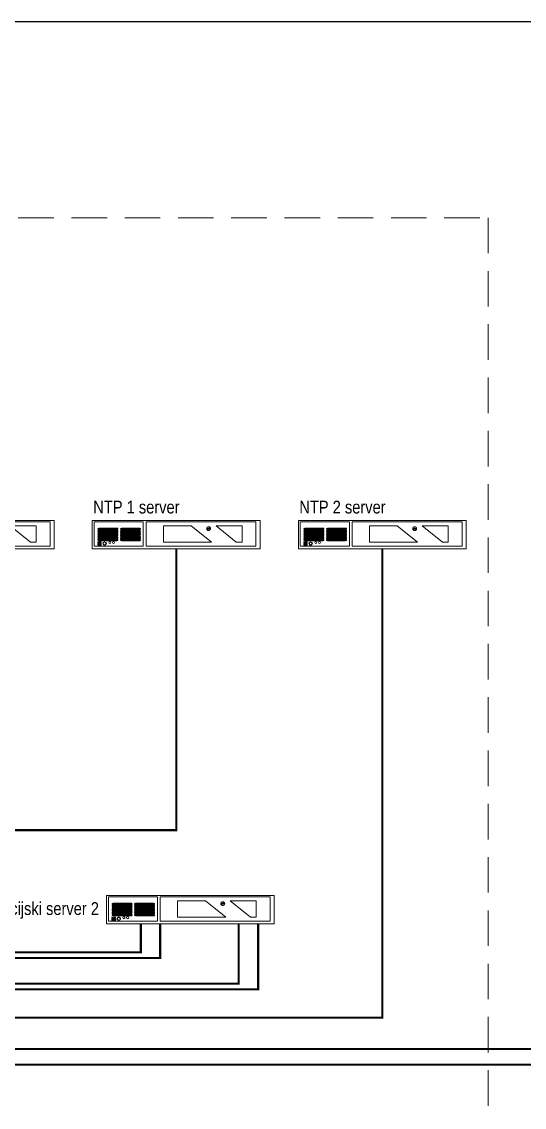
# Model space of a CAD drawing. Header units: inches. Extents: x 67248 to 85686, y -40174 to -31152.
# Drawn here: x 69741 to 70449, y -33457 to -31929 of the extents above; entities that cross this region are included whole.
import ezdxf

# ---------------------------------------------------------------- set-up
doc = ezdxf.new("R2010")
doc.units = ezdxf.units.IN
doc.header["$MEASUREMENT"] = 0
doc.linetypes.add('HIDDEN', pattern=[0.375, 0.25, -0.125])
doc.layers.add('! NO PLOT !', color=7, linetype='Continuous', true_color=0xff75dd, plot=False)
doc.layers.add('SI-General', color=7, linetype='Continuous', lineweight=5)
doc.layers.add('SI-TOPOLOGY-0.00', color=121, linetype='Continuous', lineweight=0)
doc.layers.add('SI-TOPOLOGY-Ethernet', color=7, linetype='Continuous', lineweight=13, true_color=0x3cf000)
doc.layers.add('SI-TOPOLOGY-FO-mm', color=7, linetype='Continuous', lineweight=13, true_color=0xff4d4d)
doc.styles.add('OPIS', font='ARIALN.TTF')

# ---------------------------------------------------------------- blocks, each defined once
blk = doc.blocks.new('Server')
at = {"linetype": 'Continuous'}
for p, q in [((-118.2, 0), (-118.2, 40)), ((-118.2, 40), (118.2, 40)), ((-115.5, 4), (-115.5, 38.1)), ((-115.5, 38.1), (-46.4, 38.1)), ((-46.4, 38.1), (-46.4, 4)), ((-42.5, 4), (-42.5, 38.1)), ((-42.5, 38.1), (112.3, 38.1)), ((-18, 32.5), (-18, 9.5)), ((21.1, 32.5), (-18, 32.5)), ((49.7, 9.5), (21.1, 32.5)), ((92.7, 32.5), (56, 32.5)), ((84.6, 9.5), (56, 32.5)), ((92.7, 9.5), (92.7, 32.5)), ((112.3, 38.1), (112.3, 4)), ((118.2, 40), (118.2, 0)), ((-108.9, 29.1), (-83.6, 29.1)), ((-108.9, 28), (-83.6, 28)), ((-83.6, 28), (-108.9, 28)), ((-108.9, 27), (-83.6, 27)), ((-108.9, 25.9), (-83.6, 25.9)), ((-83.6, 25.9), (-108.9, 25.9)), ((-108.9, 25), (-83.6, 25)), ((-108.9, 23.9), (-83.6, 23.9)), ((-83.6, 23.9), (-108.9, 23.9)), ((-108.9, 22.9), (-83.6, 22.9)), ((-108.9, 21.8), (-83.6, 21.8)), ((-83.6, 21.8), (-108.9, 21.8)), ((-108.9, 20.9), (-83.6, 20.9)), ((-108.9, 19.8), (-83.6, 19.8)), ((-83.6, 19.8), (-108.9, 19.8)), ((-108.9, 18.8), (-83.6, 18.8)), ((-108.9, 17.7), (-83.6, 17.7)), ((-83.6, 17.7), (-108.9, 17.7)), ((-108.9, 16.8), (-83.6, 16.8)), ((-108.9, 15.6), (-83.6, 15.6)), ((-83.6, 15.6), (-108.9, 15.6)), ((-77.1, 29.1), (-51.8, 29.1)), ((-77.1, 28), (-51.8, 28)), ((-51.8, 28), (-77.1, 28)), ((-77.1, 27), (-51.8, 27)), ((-77.1, 25.9), (-51.8, 25.9)), ((-51.8, 25.9), (-77.1, 25.9)), ((-77.1, 25), (-51.8, 25)), ((-77.1, 23.9), (-51.8, 23.9)), ((-51.8, 23.9), (-77.1, 23.9)), ((-77.1, 22.9), (-51.8, 22.9)), ((-77.1, 21.8), (-51.8, 21.8)), ((-51.8, 21.8), (-77.1, 21.8)), ((-77.1, 20.9), (-51.8, 20.9)), ((-77.1, 19.8), (-51.8, 19.8)), ((-51.8, 19.8), (-77.1, 19.8)), ((-77.1, 18.8), (-51.8, 18.8)), ((-77.1, 17.7), (-51.8, 17.7)), ((-51.8, 17.7), (-77.1, 17.7)), ((-77.1, 16.8), (-51.8, 16.8)), ((-77.1, 15.6), (-51.8, 15.6)), ((-51.8, 15.6), (-77.1, 15.6)), ((118.2, 0), (-118.2, 0)), ((-46.4, 4), (-115.5, 4)), ((-108.9, 14.7), (-83.6, 14.7)), ((-108.9, 13.6), (-83.6, 13.6)), ((-83.6, 13.6), (-108.9, 13.6)), ((-108.9, 12.6), (-83.6, 12.6)), ((-108.9, 11.5), (-83.6, 11.5)), ((-83.6, 11.5), (-108.9, 11.5)), ((-77.1, 14.7), (-51.8, 14.7)), ((-77.1, 13.6), (-51.8, 13.6)), ((-51.8, 13.6), (-77.1, 13.6)), ((-77.1, 12.6), (-51.8, 12.6)), ((-77.1, 11.5), (-51.8, 11.5)), ((-51.8, 11.5), (-77.1, 11.5)), ((112.3, 4), (-42.5, 4)), ((-18, 9.5), (49.7, 9.5)), ((84.6, 9.5), (92.7, 9.5))]:
    blk.add_line(p, q, dxfattribs=at)
for points in [[(43.6, 27.9), (43.6, 29.2), (47.6, 29.2), (47.6, 27.9)], [(-110.4, 9.8), (-105.6, 9.8), (-105.6, 7.9), (-110.4, 7.9)], [(-110.4, 7), (-105.6, 7), (-105.6, 5), (-110.4, 5)], [(-109.9, 9.3), (-106.1, 9.3), (-106.1, 8.9), (-109.9, 8.9)], [(-109.9, 6.4), (-106.1, 6.4), (-106.1, 6), (-109.9, 6)]]:
    blk.add_lwpolyline(points, close=True, dxfattribs=at)
for centre, radius in [((45.6, 28.5), 2.71), ((-100.9, 7.4), 2.52), ((-100.9, 7.4), 1.93), ((-93.6, 8.9), 1.49), ((-88.4, 8.9), 1.49)]:
    blk.add_circle(centre, radius, dxfattribs=at)
for centre, major_axis, start_param, end_param in [((-108.9, 28.5), (-1.46, 0), -1.570796, 1.570796), ((-108.9, 26.5), (-1.46, 0), -1.570796, 1.570796), ((-108.9, 24.4), (-1.46, 0), -1.570796, 1.570796), ((-108.9, 22.4), (1.46, 0), 1.570796, 4.712389), ((-108.9, 20.3), (-1.46, 0), -1.570796, 1.570796), ((-108.9, 18.3), (1.46, 0), 1.570796, 4.712389), ((-108.9, 16.2), (-1.46, 0), -1.570796, 1.570796), ((-83.6, 28.5), (-1.46, 0), 1.570796, 4.712389), ((-83.6, 26.5), (-1.46, 0), 1.570796, 4.712389), ((-83.6, 24.4), (-1.46, 0), 1.570796, 4.712389), ((-83.6, 22.4), (-1.46, 0), 1.570796, 4.712389), ((-83.6, 20.3), (1.46, 0), 4.712389, 7.853982), ((-83.6, 18.3), (-1.46, 0), 1.570796, 4.712389), ((-83.6, 16.2), (1.46, 0), 4.712389, 7.853982), ((-77.1, 28.5), (-1.46, 0), -1.570796, 1.570796), ((-77.1, 26.5), (-1.46, 0), -1.570796, 1.570796), ((-77.1, 24.4), (-1.46, 0), -1.570796, 1.570796), ((-77.1, 22.4), (1.46, 0), 1.570796, 4.712389), ((-77.1, 20.3), (-1.46, 0), -1.570796, 1.570796), ((-77.1, 18.3), (1.46, 0), 1.570796, 4.712389), ((-77.1, 16.2), (-1.46, 0), -1.570796, 1.570796), ((-51.8, 28.5), (-1.46, 0), 1.570796, 4.712389), ((-51.8, 26.5), (-1.46, 0), 1.570796, 4.712389), ((-51.8, 24.4), (-1.46, 0), 1.570796, 4.712389), ((-51.8, 22.4), (-1.46, 0), 1.570796, 4.712389), ((-51.8, 20.3), (1.46, 0), 4.712389, 7.853982), ((-51.8, 18.3), (-1.46, 0), 1.570796, 4.712389), ((-51.8, 16.2), (1.46, 0), 4.712389, 7.853982), ((-108.9, 14.1), (1.46, 0), 1.570796, 4.712389), ((-108.9, 12.1), (-1.46, 0), -1.570796, 1.570796), ((-83.6, 14.1), (-1.46, 0), 1.570796, 4.712389), ((-83.6, 12.1), (-1.46, 0), 1.570796, 4.712389), ((-77.1, 14.1), (1.46, 0), 1.570796, 4.712389), ((-77.1, 12.1), (-1.46, 0), -1.570796, 1.570796), ((-51.8, 14.1), (-1.46, 0), 1.570796, 4.712389), ((-51.8, 12.1), (-1.46, 0), 1.570796, 4.712389)]:
    blk.add_ellipse(centre, major_axis=major_axis, ratio=0.382015, start_param=start_param, end_param=end_param, dxfattribs=at)

msp = doc.modelspace()

# ---------------------------------------------------------------- linework, layer by layer
at = {"layer": '! NO PLOT !'}
msp.add_lwpolyline([(67659.7, -35013), (70239.7, -35013), (70239.7, -34551), (72339.7, -34551), (72339.7, -31929), (67659.7, -31929), (67659.7, -35013)], dxfattribs=at)
at = {"layer": 'SI-General', "linetype": 'HIDDEN', "ltscale": 200}
msp.add_lwpolyline([(67711, -32205), (70397.8, -32205), (70397.8, -33659.1), (67711, -33659.1)], close=True, dxfattribs=at)
at = {"layer": 'SI-TOPOLOGY-Ethernet', "const_width": 3}
for points in [[(69958.5, -32671.1), (69958.5, -33067.1), (68982.7, -33067.1), (68982.5, -33419.1)], [(70248.7, -32671.1), (70248.7, -33331.1), (69547.7, -33331.1), (69547.7, -33419.1)], [(69908.6, -33199.1), (69908.6, -33239.1), (69000.6, -33239.1), (69000.6, -33419.1)], [(69935.8, -33199.1), (69935.8, -33247.1), (69008.6, -33247.1), (69008.6, -33419.1)], [(70046.5, -33199.1), (70046.5, -33283.1), (69521.7, -33283.1), (69521.7, -33419.1)], [(70073.8, -33199.1), (70073.8, -33291.1), (69529.7, -33291.1), (69529.7, -33419.1)]]:
    msp.add_lwpolyline(points, dxfattribs=at)
at = {"layer": 'SI-TOPOLOGY-FO-mm', "const_width": 3}
for points in [[(69026.6, -33419.1), (69026.6, -33375.1), (71038.5, -33375.1), (71038.5, -33419.1)], [(71597.8, -33419.1), (71597.6, -33397.1), (69569.7, -33397.1), (69569.7, -33419.1)]]:
    msp.add_lwpolyline(points, dxfattribs=at)

# ---------------------------------------------------------------- block references
at = {"layer": 'SI-TOPOLOGY-0.00'}
for p in [(69668.4, -32671.1), (69958.5, -32671.1), (70248.7, -32671.1), (69978.4, -33199.1)]:
    msp.add_blockref('Server', p, dxfattribs=at)

# ---------------------------------------------------------------- texts
at = {"layer": 'SI-General', "char_height": 18, "width": 522.54, "attachment_point": 3, "line_spacing_factor": 0.8, "style": 'OPIS'}
for s, insert in [('NTP 1 server', (69963.1, -32603.3)), ('NTP 2 server', (70253.3, -32603.3)), ('Aplikacijski server 2', (69849.6, -33168.4))]:
    msp.add_mtext(s, dxfattribs=dict(at, insert=insert))

doc.saveas('drawing.dxf')
